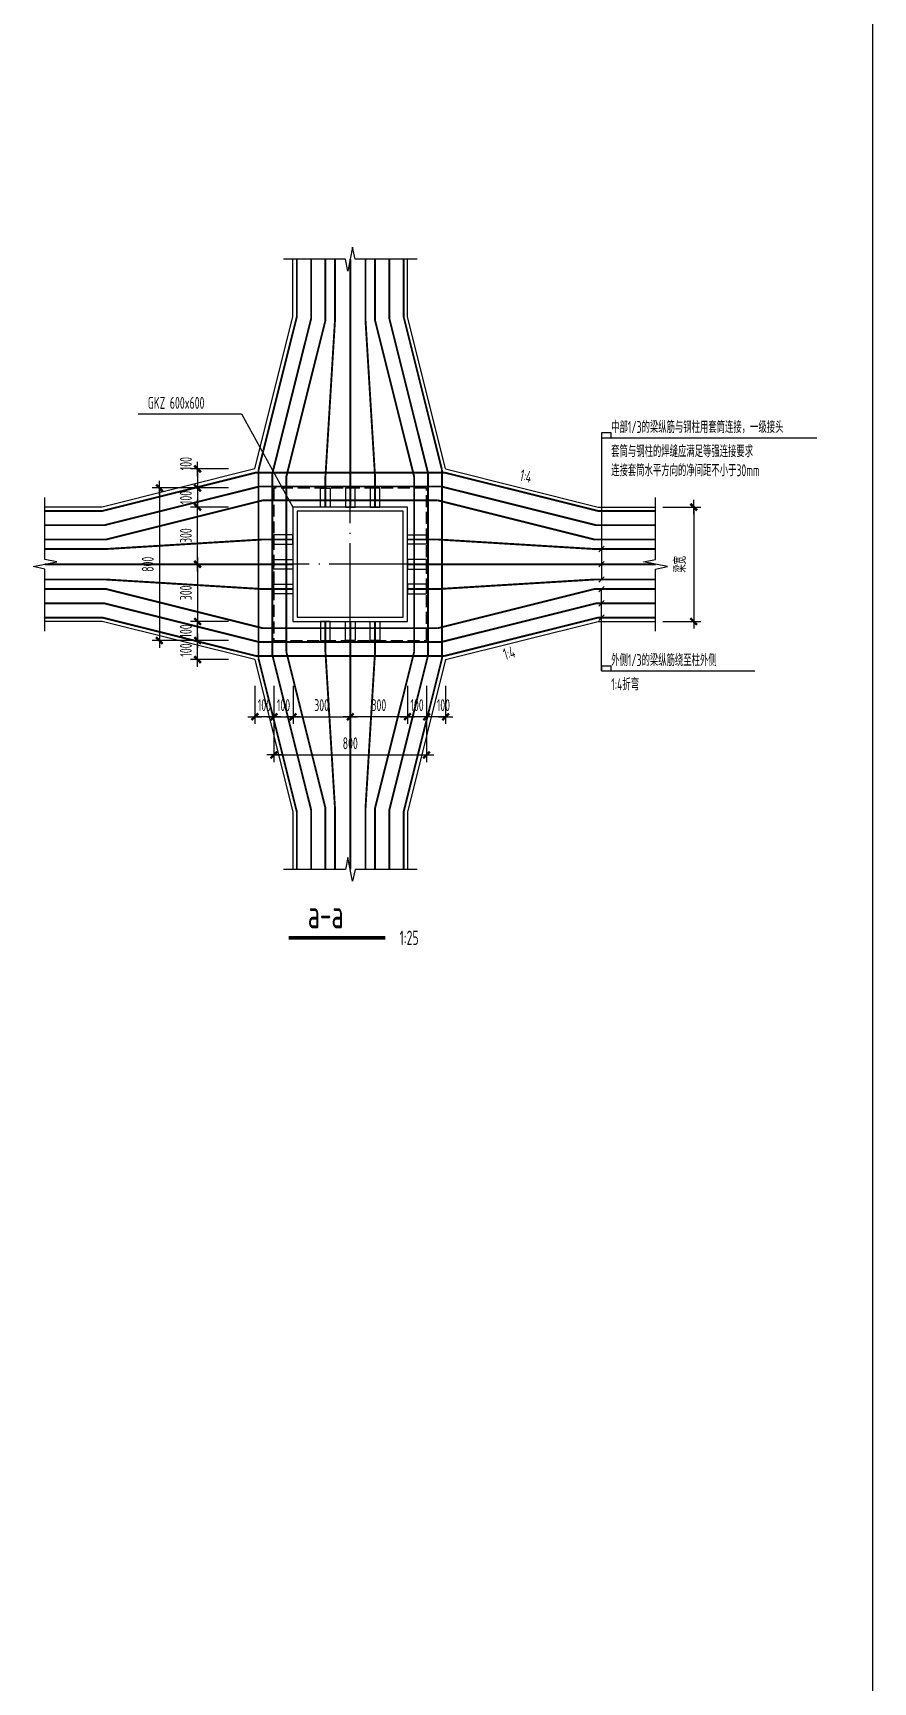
# Model space of a CAD drawing. Extents: x -469675 to 2400000, y -476501 to 2085364.
# Drawn here: x 593598 to 598000, y 375942 to 384591 of the extents above; entities that cross this region are included whole.
import ezdxf

# ---------------------------------------------------------------- set-up
doc = ezdxf.new("R2010")
doc.units = 0
doc.header["$LTSCALE"] = 1000
doc.header["$MEASUREMENT"] = 0
doc.linetypes.add('DASH', pattern=[0.35, 0.25, -0.1])
doc.linetypes.add('DOTE', pattern=[2.42, 2, -0.2, 0.02, -0.2])
doc.layers.get('0').update_dxf_attribs({"linetype": 'CONTINUOUS', "lineweight": 20})
doc.layers.get('Defpoints').update_dxf_attribs({"linetype": 'CONTINUOUS'})
for name, color, linetype in [('C-COLU_UNDER', 6, 'DASH'), ('C-DETAIL', 3, 'CONTINUOUS'), ('C-DETAIL_AXIS', 1, 'DOTE'), ('C-DETAIL_REIN', 40, 'CONTINUOUS'), ('C-DETAIL_STEEL_CUT', 2, 'CONTINUOUS'), ('C-DETAIL_STEEL_PL', 4, 'CONTINUOUS'), ('C-DETAIL_STEEL_TEXT', 7, 'CONTINUOUS'), ('C-DETAIL_TEXT', 4, 'CONTINUOUS'), ('C-PLAN_DIM', 3, 'CONTINUOUS')]:
    doc.layers.add(name, color=color, linetype=linetype)
doc.layers.add('C-注释', color=30, linetype='CONTINUOUS', plot=False)
doc.styles.add('DIM_FONT', font='gbxwxt.shx', dxfattribs={"width": 0.7, "bigfont": 'gbhzfs.shx'})
doc.styles.add('GBSTYLE', font='gbxwxt.shx', dxfattribs={"width": 0.7, "bigfont": 'gbhzfs.shx'})
doc.dimstyles.new('XB DIMN25', dxfattribs={"dimscale": 0.25, "dimtxt": 250, "dimasz": 1, "dimexe": 150, "dimexo": 150, "dimgap": 120, "dimtad": 1, "dimdec": 0, "dimzin": 0, "dimdsep": 46, "dimtxsty": 'DIM_FONT', "dimblk": '_dimx', "dimcen": 0.09, "dimclrd": 3, "dimclre": 3, "dimclrt": 7, "dimazin": 0, "dimtfac": 1, "dimtdec": 0, "dimtix": 1, "dimtmove": 2, "dimatfit": 3, "dimldrblk": '_dimx', "dimfxl": 0, "dimtolj": 1, "dimtzin": 0, "dimarcsym": 0})

# ---------------------------------------------------------------- blocks, each defined once
blk = doc.blocks.new('_dimx')
blk.add_line((-150, 0), (150, 0))
at = {"const_width": 50}
blk.add_lwpolyline([(-70, -70), (70, 70)], dxfattribs=at)
blk = doc.blocks.new('*D1493')
at = {"layer": 'C-PLAN_DIM', "color": 3, "lineweight": -2, "ltscale": 0.25, "transparency": 16777216}
for p, q in [((594623, 382204.3), (594423, 382204.3)), ((594460.5, 382204.5), (594460.5, 382204.8)), ((594460.5, 382204.3), (594460.5, 382104.3)), ((594623, 382104.3), (594423, 382104.3)), ((594460.5, 382104), (594460.5, 382103.8))]:
    blk.add_line(p, q, dxfattribs=at)
at = {"layer": 'Defpoints', "color": 0, "ltscale": 0.25, "transparency": 16777216}
for p in [(594660.5, 382204.3), (594460.5, 382104.3), (594660.5, 382104.3)]:
    blk.add_point(p, dxfattribs=at)
at = {"layer": 'C-PLAN_DIM', "color": 3, "lineweight": -2, "ltscale": 0.25, "transparency": 16777216, "xscale": 0.25, "yscale": 0.25, "zscale": 0.25}
for p, rotation in [((594460.5, 382204.3), 270), ((594460.5, 382104.3), 90)]:
    blk.add_blockref('_dimx', p, dxfattribs=dict(at, rotation=rotation))
at = {"layer": 'C-PLAN_DIM', "color": 7, "ltscale": 0.25, "transparency": 16777216, "insert": (594399.2, 382154.3), "char_height": 62.5, "attachment_point": 5, "rotation": 90, "style": 'DIM_FONT'}
blk.add_mtext('\\A1;100', dxfattribs=at)
blk = doc.blocks.new('*D1494')
at = {"layer": 'C-PLAN_DIM', "color": 3, "lineweight": -2, "ltscale": 0.25, "transparency": 16777216}
for p, q in [((594623, 381804.3), (594423, 381804.3)), ((594460.5, 381804), (594460.5, 381504.5)), ((594623, 381504.3), (594423, 381504.3))]:
    blk.add_line(p, q, dxfattribs=at)
at = {"layer": 'Defpoints', "color": 0, "ltscale": 0.25, "transparency": 16777216}
for p in [(594660.5, 381804.3), (594460.5, 381504.3), (594660.5, 381504.3)]:
    blk.add_point(p, dxfattribs=at)
at = {"layer": 'C-PLAN_DIM', "color": 3, "lineweight": -2, "ltscale": 0.25, "transparency": 16777216, "xscale": 0.25, "yscale": 0.25, "zscale": 0.25}
for p, rotation in [((594460.5, 381804.3), 90), ((594460.5, 381504.3), 270)]:
    blk.add_blockref('_dimx', p, dxfattribs=dict(at, rotation=rotation))
at = {"layer": 'C-PLAN_DIM', "color": 7, "ltscale": 0.25, "transparency": 16777216, "insert": (594399.2, 381654.3), "char_height": 62.5, "attachment_point": 5, "rotation": 90, "style": 'DIM_FONT'}
blk.add_mtext('\\A1;300', dxfattribs=at)
blk = doc.blocks.new('*D1495')
at = {"layer": 'C-PLAN_DIM', "color": 3, "lineweight": -2, "ltscale": 0.25, "transparency": 16777216}
for p, q in [((594860.5, 380966.8), (594860.5, 380766.8)), ((595660.5, 380966.8), (595660.5, 380766.8)), ((594860.7, 380804.3), (595660.2, 380804.3))]:
    blk.add_line(p, q, dxfattribs=at)
at = {"layer": 'Defpoints', "color": 0, "ltscale": 0.25, "transparency": 16777216}
for p in [(594860.5, 381004.3), (595660.5, 381004.3), (595660.5, 380804.3)]:
    blk.add_point(p, dxfattribs=at)
at = {"layer": 'C-PLAN_DIM', "color": 3, "lineweight": -2, "ltscale": 0.25, "transparency": 16777216, "xscale": 0.25, "yscale": 0.25, "zscale": 0.25, "rotation": 180}
blk.add_blockref('_dimx', (594860.5, 380804.3), dxfattribs=at)
at = {"layer": 'C-PLAN_DIM', "color": 3, "lineweight": -2, "ltscale": 0.25, "transparency": 16777216, "xscale": 0.25, "yscale": 0.25, "zscale": 0.25}
blk.add_blockref('_dimx', (595660.5, 380804.3), dxfattribs=at)
at = {"layer": 'C-PLAN_DIM', "color": 7, "ltscale": 0.25, "transparency": 16777216, "insert": (595260.5, 380865.5), "char_height": 62.5, "attachment_point": 5, "style": 'DIM_FONT'}
blk.add_mtext('\\A1;800', dxfattribs=at)
blk = doc.blocks.new('*D1496')
at = {"layer": 'C-PLAN_DIM', "color": 3, "lineweight": -2, "ltscale": 0.25, "transparency": 16777216}
for p, q in [((594623, 382104.3), (594423, 382104.3)), ((594460.5, 381804.5), (594460.5, 382104)), ((594623, 381804.3), (594423, 381804.3))]:
    blk.add_line(p, q, dxfattribs=at)
at = {"layer": 'Defpoints', "color": 0, "ltscale": 0.25, "transparency": 16777216}
for p in [(594460.5, 382104.3), (594660.5, 382104.3), (594660.5, 381804.3)]:
    blk.add_point(p, dxfattribs=at)
at = {"layer": 'C-PLAN_DIM', "color": 3, "lineweight": -2, "ltscale": 0.25, "transparency": 16777216, "xscale": 0.25, "yscale": 0.25, "zscale": 0.25}
for p, rotation in [((594460.5, 382104.3), 90), ((594460.5, 381804.3), 270)]:
    blk.add_blockref('_dimx', p, dxfattribs=dict(at, rotation=rotation))
at = {"layer": 'C-PLAN_DIM', "color": 7, "ltscale": 0.25, "transparency": 16777216, "insert": (594399.2, 381954.3), "char_height": 62.5, "attachment_point": 5, "rotation": 90, "style": 'DIM_FONT'}
blk.add_mtext('\\A1;300', dxfattribs=at)
blk = doc.blocks.new('*D1497')
at = {"layer": 'C-PLAN_DIM', "color": 3, "lineweight": -2, "ltscale": 0.25, "transparency": 16777216}
for p, q in [((594623, 381504.3), (594423, 381504.3)), ((594460.5, 381504.5), (594460.5, 381504.8)), ((594460.5, 381404.3), (594460.5, 381504.3)), ((594623, 381404.3), (594423, 381404.3)), ((594460.5, 381404), (594460.5, 381403.8))]:
    blk.add_line(p, q, dxfattribs=at)
at = {"layer": 'Defpoints', "color": 0, "ltscale": 0.25, "transparency": 16777216}
for p in [(594460.5, 381504.3), (594660.5, 381504.3), (594660.5, 381404.3)]:
    blk.add_point(p, dxfattribs=at)
at = {"layer": 'C-PLAN_DIM', "color": 3, "lineweight": -2, "ltscale": 0.25, "transparency": 16777216, "xscale": 0.25, "yscale": 0.25, "zscale": 0.25}
for p, rotation in [((594460.5, 381504.3), 270), ((594460.5, 381404.3), 90)]:
    blk.add_blockref('_dimx', p, dxfattribs=dict(at, rotation=rotation))
at = {"layer": 'C-PLAN_DIM', "color": 7, "ltscale": 0.25, "transparency": 16777216, "insert": (594399.2, 381454.3), "char_height": 62.5, "attachment_point": 5, "rotation": 90, "style": 'DIM_FONT'}
blk.add_mtext('\\A1;100', dxfattribs=at)
blk = doc.blocks.new('*D1498')
at = {"layer": 'C-PLAN_DIM', "color": 3, "lineweight": -2, "ltscale": 0.25, "transparency": 16777216}
for p, q in [((594423, 382204.3), (594223, 382204.3)), ((594260.5, 382204), (594260.5, 381404.5)), ((594423, 381404.3), (594223, 381404.3))]:
    blk.add_line(p, q, dxfattribs=at)
at = {"layer": 'Defpoints', "color": 0, "ltscale": 0.25, "transparency": 16777216}
for p in [(594460.5, 382204.3), (594260.5, 381404.3), (594460.5, 381404.3)]:
    blk.add_point(p, dxfattribs=at)
at = {"layer": 'C-PLAN_DIM', "color": 3, "lineweight": -2, "ltscale": 0.25, "transparency": 16777216, "xscale": 0.25, "yscale": 0.25, "zscale": 0.25}
for p, rotation in [((594260.5, 382204.3), 90), ((594260.5, 381404.3), 270)]:
    blk.add_blockref('_dimx', p, dxfattribs=dict(at, rotation=rotation))
at = {"layer": 'C-PLAN_DIM', "color": 7, "ltscale": 0.25, "transparency": 16777216, "insert": (594199.2, 381804.3), "char_height": 62.5, "attachment_point": 5, "rotation": 90, "style": 'DIM_FONT'}
blk.add_mtext('\\A1;800', dxfattribs=at)
blk = doc.blocks.new('*D1499')
at = {"layer": 'C-PLAN_DIM', "color": 3, "lineweight": -2, "ltscale": 0.25, "transparency": 16777216}
for p, q in [((594960.5, 381166.8), (594960.5, 380966.8)), ((595260.5, 381166.8), (595260.5, 380966.8)), ((594960.7, 381004.3), (595260.2, 381004.3))]:
    blk.add_line(p, q, dxfattribs=at)
at = {"layer": 'Defpoints', "color": 0, "ltscale": 0.25, "transparency": 16777216}
for p in [(594960.5, 381204.3), (595260.5, 381204.3), (595260.5, 381004.3)]:
    blk.add_point(p, dxfattribs=at)
at = {"layer": 'C-PLAN_DIM', "color": 3, "lineweight": -2, "ltscale": 0.25, "transparency": 16777216, "xscale": 0.25, "yscale": 0.25, "zscale": 0.25, "rotation": 180}
blk.add_blockref('_dimx', (594960.5, 381004.3), dxfattribs=at)
at = {"layer": 'C-PLAN_DIM', "color": 3, "lineweight": -2, "ltscale": 0.25, "transparency": 16777216, "xscale": 0.25, "yscale": 0.25, "zscale": 0.25}
blk.add_blockref('_dimx', (595260.5, 381004.3), dxfattribs=at)
at = {"layer": 'C-PLAN_DIM', "color": 7, "ltscale": 0.25, "transparency": 16777216, "insert": (595110.5, 381065.5), "char_height": 62.5, "attachment_point": 5, "style": 'DIM_FONT'}
blk.add_mtext('\\A1;300', dxfattribs=at)
blk = doc.blocks.new('*D1500')
at = {"layer": 'C-PLAN_DIM', "color": 3, "lineweight": -2, "ltscale": 0.25, "transparency": 16777216}
for p, q in [((595260.5, 381166.8), (595260.5, 380966.8)), ((595560.5, 381166.8), (595560.5, 380966.8)), ((595560.2, 381004.3), (595260.7, 381004.3))]:
    blk.add_line(p, q, dxfattribs=at)
at = {"layer": 'Defpoints', "color": 0, "ltscale": 0.25, "transparency": 16777216}
for p in [(595260.5, 381204.3), (595560.5, 381204.3), (595260.5, 381004.3)]:
    blk.add_point(p, dxfattribs=at)
at = {"layer": 'C-PLAN_DIM', "color": 3, "lineweight": -2, "ltscale": 0.25, "transparency": 16777216, "xscale": 0.25, "yscale": 0.25, "zscale": 0.25, "rotation": 180}
blk.add_blockref('_dimx', (595260.5, 381004.3), dxfattribs=at)
at = {"layer": 'C-PLAN_DIM', "color": 3, "lineweight": -2, "ltscale": 0.25, "transparency": 16777216, "xscale": 0.25, "yscale": 0.25, "zscale": 0.25}
blk.add_blockref('_dimx', (595560.5, 381004.3), dxfattribs=at)
at = {"layer": 'C-PLAN_DIM', "color": 7, "ltscale": 0.25, "transparency": 16777216, "insert": (595410.5, 381065.5), "char_height": 62.5, "attachment_point": 5, "style": 'DIM_FONT'}
blk.add_mtext('\\A1;300', dxfattribs=at)
blk = doc.blocks.new('*D1501')
at = {"layer": 'C-PLAN_DIM', "color": 3, "lineweight": -2, "ltscale": 0.25, "transparency": 16777216}
for p, q in [((594860.5, 381166.8), (594860.5, 380966.8)), ((594960.5, 381166.8), (594960.5, 380966.8)), ((594860.2, 381004.3), (594860, 381004.3)), ((594860.5, 381004.3), (594960.5, 381004.3)), ((594960.7, 381004.3), (594961, 381004.3))]:
    blk.add_line(p, q, dxfattribs=at)
at = {"layer": 'Defpoints', "color": 0, "ltscale": 0.25, "transparency": 16777216}
for p in [(594860.5, 381204.3), (594960.5, 381204.3), (594960.5, 381004.3)]:
    blk.add_point(p, dxfattribs=at)
at = {"layer": 'C-PLAN_DIM', "color": 3, "lineweight": -2, "ltscale": 0.25, "transparency": 16777216, "xscale": 0.25, "yscale": 0.25, "zscale": 0.25}
blk.add_blockref('_dimx', (594860.5, 381004.3), dxfattribs=at)
at = {"layer": 'C-PLAN_DIM', "color": 3, "lineweight": -2, "ltscale": 0.25, "transparency": 16777216, "xscale": 0.25, "yscale": 0.25, "zscale": 0.25, "rotation": 180}
blk.add_blockref('_dimx', (594960.5, 381004.3), dxfattribs=at)
at = {"layer": 'C-PLAN_DIM', "color": 7, "ltscale": 0.25, "transparency": 16777216, "insert": (594910.5, 381065.5), "char_height": 62.5, "attachment_point": 5, "style": 'DIM_FONT'}
blk.add_mtext('\\A1;100', dxfattribs=at)
blk = doc.blocks.new('*D1502')
at = {"layer": 'C-PLAN_DIM', "color": 3, "lineweight": -2, "ltscale": 0.25, "transparency": 16777216}
for p, q in [((595560.5, 381166.8), (595560.5, 380966.8)), ((595660.5, 381166.8), (595660.5, 380966.8)), ((595560.2, 381004.3), (595560, 381004.3)), ((595660.5, 381004.3), (595560.5, 381004.3)), ((595660.7, 381004.3), (595661, 381004.3))]:
    blk.add_line(p, q, dxfattribs=at)
at = {"layer": 'Defpoints', "color": 0, "ltscale": 0.25, "transparency": 16777216}
for p in [(595560.5, 381204.3), (595660.5, 381204.3), (595560.5, 381004.3)]:
    blk.add_point(p, dxfattribs=at)
at = {"layer": 'C-PLAN_DIM', "color": 3, "lineweight": -2, "ltscale": 0.25, "transparency": 16777216, "xscale": 0.25, "yscale": 0.25, "zscale": 0.25}
blk.add_blockref('_dimx', (595560.5, 381004.3), dxfattribs=at)
at = {"layer": 'C-PLAN_DIM', "color": 3, "lineweight": -2, "ltscale": 0.25, "transparency": 16777216, "xscale": 0.25, "yscale": 0.25, "zscale": 0.25, "rotation": 180}
blk.add_blockref('_dimx', (595660.5, 381004.3), dxfattribs=at)
at = {"layer": 'C-PLAN_DIM', "color": 7, "ltscale": 0.25, "transparency": 16777216, "insert": (595610.5, 381065.5), "char_height": 62.5, "attachment_point": 5, "style": 'DIM_FONT'}
blk.add_mtext('\\A1;100', dxfattribs=at)
blk = doc.blocks.new('*D1503')
at = {"layer": 'C-PLAN_DIM', "color": 3, "lineweight": -2, "ltscale": 0.25, "transparency": 16777216}
for p, q in [((595660.5, 381166.8), (595660.5, 380966.8)), ((595760.5, 381166.8), (595760.5, 380966.8)), ((595760.2, 381004.3), (595660.7, 381004.3))]:
    blk.add_line(p, q, dxfattribs=at)
at = {"layer": 'Defpoints', "color": 0, "ltscale": 0.25, "transparency": 16777216}
for p in [(595660.5, 381204.3), (595760.5, 381204.3), (595660.5, 381004.3)]:
    blk.add_point(p, dxfattribs=at)
at = {"layer": 'C-PLAN_DIM', "color": 3, "lineweight": -2, "ltscale": 0.25, "transparency": 16777216, "xscale": 0.25, "yscale": 0.25, "zscale": 0.25, "rotation": 180}
blk.add_blockref('_dimx', (595660.5, 381004.3), dxfattribs=at)
at = {"layer": 'C-PLAN_DIM', "color": 3, "lineweight": -2, "ltscale": 0.25, "transparency": 16777216, "xscale": 0.25, "yscale": 0.25, "zscale": 0.25}
blk.add_blockref('_dimx', (595760.5, 381004.3), dxfattribs=at)
at = {"layer": 'C-PLAN_DIM', "color": 7, "ltscale": 0.25, "transparency": 16777216, "insert": (595748.5, 381065.5), "char_height": 62.5, "attachment_point": 5, "style": 'DIM_FONT'}
blk.add_mtext('\\A1;100', dxfattribs=at)
blk = doc.blocks.new('*D1504')
at = {"layer": 'C-PLAN_DIM', "color": 3, "lineweight": -2, "ltscale": 0.25, "transparency": 16777216}
for p, q in [((594760.5, 381166.8), (594760.5, 380966.8)), ((594860.5, 381166.8), (594860.5, 380966.8)), ((594760.2, 381004.3), (594760, 381004.3)), ((594860.5, 381004.3), (594760.5, 381004.3)), ((594860.7, 381004.3), (594861, 381004.3))]:
    blk.add_line(p, q, dxfattribs=at)
at = {"layer": 'Defpoints', "color": 0, "ltscale": 0.25, "transparency": 16777216}
for p in [(594760.5, 381204.3), (594860.5, 381204.3), (594760.5, 381004.3)]:
    blk.add_point(p, dxfattribs=at)
at = {"layer": 'C-PLAN_DIM', "color": 3, "lineweight": -2, "ltscale": 0.25, "transparency": 16777216, "xscale": 0.25, "yscale": 0.25, "zscale": 0.25}
blk.add_blockref('_dimx', (594760.5, 381004.3), dxfattribs=at)
at = {"layer": 'C-PLAN_DIM', "color": 3, "lineweight": -2, "ltscale": 0.25, "transparency": 16777216, "xscale": 0.25, "yscale": 0.25, "zscale": 0.25, "rotation": 180}
blk.add_blockref('_dimx', (594860.5, 381004.3), dxfattribs=at)
at = {"layer": 'C-PLAN_DIM', "color": 7, "ltscale": 0.25, "transparency": 16777216, "insert": (594810.5, 381065.5), "char_height": 62.5, "attachment_point": 5, "style": 'DIM_FONT'}
blk.add_mtext('\\A1;100', dxfattribs=at)
blk = doc.blocks.new('*D1505')
at = {"layer": 'C-PLAN_DIM', "color": 3, "lineweight": -2, "ltscale": 0.25, "transparency": 16777216}
for p, q in [((594623, 381404.3), (594423, 381404.3)), ((594460.5, 381404.5), (594460.5, 381404.8)), ((594460.5, 381304.3), (594460.5, 381404.3)), ((594623, 381304.3), (594423, 381304.3)), ((594460.5, 381304), (594460.5, 381303.8))]:
    blk.add_line(p, q, dxfattribs=at)
at = {"layer": 'Defpoints', "color": 0, "ltscale": 0.25, "transparency": 16777216}
for p in [(594460.5, 381404.3), (594660.5, 381404.3), (594660.5, 381304.3)]:
    blk.add_point(p, dxfattribs=at)
at = {"layer": 'C-PLAN_DIM', "color": 3, "lineweight": -2, "ltscale": 0.25, "transparency": 16777216, "xscale": 0.25, "yscale": 0.25, "zscale": 0.25}
for p, rotation in [((594460.5, 381404.3), 270), ((594460.5, 381304.3), 90)]:
    blk.add_blockref('_dimx', p, dxfattribs=dict(at, rotation=rotation))
at = {"layer": 'C-PLAN_DIM', "color": 7, "ltscale": 0.25, "transparency": 16777216, "insert": (594399.2, 381354.3), "char_height": 62.5, "attachment_point": 5, "rotation": 90, "style": 'DIM_FONT'}
blk.add_mtext('\\A1;100', dxfattribs=at)
blk = doc.blocks.new('*D1506')
at = {"layer": 'C-PLAN_DIM', "color": 3, "lineweight": -2, "ltscale": 0.25, "transparency": 16777216}
for p, q in [((594623, 382304.3), (594423, 382304.3)), ((594460.5, 382304), (594460.5, 382204.5)), ((594623, 382204.3), (594423, 382204.3))]:
    blk.add_line(p, q, dxfattribs=at)
at = {"layer": 'Defpoints', "color": 0, "ltscale": 0.25, "transparency": 16777216}
for p in [(594660.5, 382304.3), (594460.5, 382204.3), (594660.5, 382204.3)]:
    blk.add_point(p, dxfattribs=at)
at = {"layer": 'C-PLAN_DIM', "color": 3, "lineweight": -2, "ltscale": 0.25, "transparency": 16777216, "xscale": 0.25, "yscale": 0.25, "zscale": 0.25}
for p, rotation in [((594460.5, 382304.3), 90), ((594460.5, 382204.3), 270)]:
    blk.add_blockref('_dimx', p, dxfattribs=dict(at, rotation=rotation))
at = {"layer": 'C-PLAN_DIM', "color": 7, "ltscale": 0.25, "transparency": 16777216, "insert": (594399.2, 382331.9), "char_height": 62.5, "attachment_point": 5, "rotation": 90, "style": 'DIM_FONT'}
blk.add_mtext('\\A1;100', dxfattribs=at)
blk = doc.blocks.new('*D1507')
at = {"layer": 'C-PLAN_DIM', "color": 3, "lineweight": -2, "ltscale": 0.25, "transparency": 16777216}
for p, q in [((596898, 382104.3), (597098, 382104.3)), ((597060.5, 382104), (597060.5, 381504.5)), ((596898, 381504.3), (597098, 381504.3))]:
    blk.add_line(p, q, dxfattribs=at)
at = {"layer": 'Defpoints', "color": 0, "ltscale": 0.25, "transparency": 16777216}
for p in [(596860.5, 382104.3), (596860.5, 381504.3), (597060.5, 381504.3)]:
    blk.add_point(p, dxfattribs=at)
at = {"layer": 'C-PLAN_DIM', "color": 3, "lineweight": -2, "ltscale": 0.25, "transparency": 16777216, "xscale": 0.25, "yscale": 0.25, "zscale": 0.25}
for p, rotation in [((597060.5, 382104.3), 90), ((597060.5, 381504.3), 270)]:
    blk.add_blockref('_dimx', p, dxfattribs=dict(at, rotation=rotation))
at = {"layer": 'C-PLAN_DIM', "color": 7, "ltscale": 0.25, "transparency": 16777216, "insert": (596988.7, 381804.3), "char_height": 62.5, "attachment_point": 5, "rotation": 90, "style": 'DIM_FONT'}
blk.add_mtext('\\A1;梁宽', dxfattribs=at)

msp = doc.modelspace()

# ---------------------------------------------------------------- linework, layer by layer
at = {"layer": 'C-COLU_UNDER', "color": 6, "ltscale": 0.25}
msp.add_lwpolyline([(594860.4717, 381404.2807), (595660.4717, 381404.2807), (595660.4717, 382204.2807), (594860.4717, 382204.2807)], close=True, dxfattribs=at)
at = {"layer": 'C-DETAIL', "color": 4, "ltscale": 0.25}
for p, q in [((594960.4717, 383104.2807), (594960.4717, 383404.2807)), ((595560.4717, 383104.2807), (595560.4717, 383404.2807)), ((594760.4717, 382304.2807), (594960.4717, 383104.2807)), ((595760.4717, 382304.2807), (595560.4717, 383104.2807)), ((594760.4717, 382304.2807), (593960.4717, 382104.2807)), ((595760.4717, 382304.2807), (596560.4717, 382104.2807)), ((593960.4717, 382104.2807), (593660.4717, 382104.2807)), ((593960.4717, 382104.2807), (593660.4717, 382104.2807)), ((596560.4717, 382104.2807), (596860.4717, 382104.2807)), ((593960.4717, 381504.2807), (593660.4717, 381504.2807)), ((594760.4717, 381304.2807), (593960.4717, 381504.2807)), ((595760.4717, 381304.2807), (596560.4717, 381504.2807)), ((596560.4717, 381504.2807), (596860.4717, 381504.2807)), ((594760.4717, 381304.2807), (594960.4717, 380504.2807)), ((595760.4717, 381304.2807), (595560.4717, 380504.2807)), ((594960.4717, 380504.2807), (594960.4717, 380204.2807)), ((595560.4717, 380504.2807), (595560.4717, 380204.2807))]:
    msp.add_line(p, q, dxfattribs=at)
at = {"layer": 'C-DETAIL', "color": 1, "ltscale": 0.25}
for points in [[(595610.4717, 383404.2807), (595285.4717, 383404.2807), (595272.9717, 383466.7807), (595247.9717, 383341.7807), (595235.4717, 383404.2807), (594910.4717, 383404.2807)], [(593660.4717, 381454.2807), (593660.4717, 381779.2807), (593597.9717, 381791.7807), (593722.9717, 381816.7807), (593660.4717, 381829.2807), (593660.4717, 382154.2807)], [(596860.4717, 381454.2807), (596860.4717, 381779.2807), (596922.9717, 381791.7807), (596797.9717, 381816.7807), (596860.4717, 381829.2807), (596860.4717, 382154.2807)], [(595610.4717, 380204.2807), (595285.4717, 380204.2807), (595272.9717, 380141.7807), (595247.9717, 380266.7807), (595235.4717, 380204.2807), (594910.4717, 380204.2807)]]:
    msp.add_lwpolyline(points, dxfattribs=at)
at = {"layer": 'C-DETAIL_AXIS', "ltscale": 0.25}
for p, q in [((595260.4717, 380204.2807), (595260.4717, 383404.2807)), ((596860.4717, 381804.2807), (593660.4717, 381804.2807))]:
    msp.add_line(p, q, dxfattribs=at)
at = {"layer": 'C-DETAIL_REIN', "ltscale": 0.25, "const_width": 10}
for points in [[(594980.4717, 383404.2807), (594980.4717, 383101.8185), (594779.8746, 382299.4299)], [(595055.4717, 383404.2807), (595055.4717, 383092.5856), (594852.6353, 382281.2398)], [(595130.4717, 383404.2807), (595130.4717, 383083.3527), (594925.396, 382263.0496)], [(595180.4717, 383404.2807), (595180.4717, 383083.3527)], [(595260.4717, 383404.2807), (595260.4717, 382104.2807)], [(595340.4717, 383404.2807), (595340.4717, 383083.3527)], [(595390.4717, 383404.2807), (595390.4717, 383083.3527), (595595.5475, 382263.0496)], [(595465.4717, 383404.2807), (595465.4717, 383092.5856), (595668.3082, 382281.2398)], [(595540.4717, 383404.2807), (595540.4717, 383101.8185), (595741.0689, 382299.4299)], [(595180.4717, 383083.3527), (595130.4717, 382263.0496)], [(595340.4717, 383083.3527), (595390.4717, 382263.0496)], [(593660.4717, 382084.2807), (593962.9338, 382084.2807), (594765.3224, 382284.8778)], [(594765.3224, 382284.8778), (595260.4717, 382284.8778)], [(594779.8746, 382299.4299), (594779.8746, 381804.2807)], [(594852.6353, 382281.2398), (594852.6353, 381804.2807)], [(594925.396, 382263.0496), (594925.396, 381804.2807)], [(595130.4717, 382263.0496), (595130.4717, 382104.2807)], [(595755.621, 382284.8778), (595260.4717, 382284.8778)], [(595390.4717, 382263.0496), (595390.4717, 382104.2807)], [(595595.5475, 382263.0496), (595595.5475, 381804.2807)], [(595668.3082, 382281.2398), (595668.3082, 381804.2807)], [(595741.0689, 382299.4299), (595741.0689, 381804.2807)], [(596860.4717, 382084.2807), (596558.0096, 382084.2807), (595755.621, 382284.8778)], [(593660.4717, 382009.2807), (593972.1668, 382009.2807), (594783.5126, 382212.1171)], [(594783.5126, 382212.1171), (595260.4717, 382212.1171)], [(595737.4308, 382212.1171), (595260.4717, 382212.1171)], [(596860.4717, 382009.2807), (596548.7767, 382009.2807), (595737.4308, 382212.1171)], [(593660.4717, 381934.2807), (593981.3997, 381934.2807), (594801.7028, 382139.3564)], [(594801.7028, 382139.3564), (595260.4717, 382139.3564)], [(595719.2407, 382139.3564), (595260.4717, 382139.3564)], [(596860.4717, 381934.2807), (596539.5438, 381934.2807), (595719.2407, 382139.3564)], [(593981.3997, 381884.2807), (594801.7028, 381934.2807)], [(594801.7028, 381934.2807), (594960.4717, 381934.2807)], [(595719.2407, 381934.2807), (595560.4717, 381934.2807)], [(596539.5438, 381884.2807), (595719.2407, 381934.2807)], [(593660.4717, 381884.2807), (593981.3997, 381884.2807)], [(596860.4717, 381884.2807), (596539.5438, 381884.2807)], [(593660.4717, 381804.2807), (594960.4717, 381804.2807)], [(594779.8746, 381309.1314), (594779.8746, 381804.2807)], [(594852.6353, 381327.3215), (594852.6353, 381804.2807)], [(594925.396, 381345.5117), (594925.396, 381804.2807)], [(596860.4717, 381804.2807), (595560.4717, 381804.2807)], [(595595.5475, 381345.5117), (595595.5475, 381804.2807)], [(595668.3082, 381327.3215), (595668.3082, 381804.2807)], [(595741.0689, 381309.1314), (595741.0689, 381804.2807)], [(593660.4717, 381724.2807), (593981.3997, 381724.2807)], [(593660.4717, 381674.2807), (593981.3997, 381674.2807), (594801.7028, 381469.2049)], [(593981.3997, 381724.2807), (594801.7028, 381674.2807)], [(594801.7028, 381674.2807), (594960.4717, 381674.2807)], [(595719.2407, 381674.2807), (595560.4717, 381674.2807)], [(596539.5438, 381724.2807), (595719.2407, 381674.2807)], [(596860.4717, 381674.2807), (596539.5438, 381674.2807), (595719.2407, 381469.2049)], [(596860.4717, 381724.2807), (596539.5438, 381724.2807)], [(593660.4717, 381599.2807), (593972.1668, 381599.2807), (594783.5126, 381396.4442)], [(596860.4717, 381599.2807), (596548.7767, 381599.2807), (595737.4308, 381396.4442)], [(593660.4717, 381524.2807), (593962.9338, 381524.2807), (594765.3224, 381323.6835)], [(595130.4717, 381345.5117), (595130.4717, 381504.2807)], [(595260.4717, 380204.2807), (595260.4717, 381504.2807)], [(595390.4717, 381345.5117), (595390.4717, 381504.2807)], [(596860.4717, 381524.2807), (596558.0096, 381524.2807), (595755.621, 381323.6835)], [(594783.5126, 381396.4442), (595260.4717, 381396.4442)], [(594801.7028, 381469.2049), (595260.4717, 381469.2049)], [(595719.2407, 381469.2049), (595260.4717, 381469.2049)], [(595737.4308, 381396.4442), (595260.4717, 381396.4442)], [(594765.3224, 381323.6835), (595260.4717, 381323.6835)], [(594980.4717, 380204.2807), (594980.4717, 380506.7428), (594779.8746, 381309.1314)], [(595055.4717, 380204.2807), (595055.4717, 380515.9757), (594852.6353, 381327.3215)], [(595130.4717, 380204.2807), (595130.4717, 380525.2086), (594925.396, 381345.5117)], [(595180.4717, 380525.2086), (595130.4717, 381345.5117)], [(595755.621, 381323.6835), (595260.4717, 381323.6835)], [(595340.4717, 380525.2086), (595390.4717, 381345.5117)], [(595390.4717, 380204.2807), (595390.4717, 380525.2086), (595595.5475, 381345.5117)], [(595465.4717, 380204.2807), (595465.4717, 380515.9757), (595668.3082, 381327.3215)], [(595540.4717, 380204.2807), (595540.4717, 380506.7428), (595741.0689, 381309.1314)], [(595180.4717, 380204.2807), (595180.4717, 380525.2086)], [(595340.4717, 380204.2807), (595340.4717, 380525.2086)]]:
    msp.add_lwpolyline(points, dxfattribs=at)
at = {"layer": 'C-DETAIL_STEEL_CUT', "ltscale": 0.25}
for points in [[(594960.4717, 381504.2807), (595560.4717, 381504.2807), (595560.4717, 382104.2807), (594960.4717, 382104.2807)], [(594982.4717, 381526.2807), (595538.4717, 381526.2807), (595538.4717, 382082.2807), (594982.4717, 382082.2807)]]:
    msp.add_lwpolyline(points, close=True, dxfattribs=at)
at = {"layer": 'C-DETAIL_STEEL_PL', "ltscale": 0.25}
for points in [[(595105.4717, 382104.2807), (595105.4717, 382204.2807), (595155.4717, 382204.2807), (595155.4717, 382104.2807)], [(595285.4717, 382104.2807), (595285.4717, 382204.2807), (595235.4717, 382204.2807), (595235.4717, 382104.2807)], [(595415.4717, 382104.2807), (595415.4717, 382204.2807), (595365.4717, 382204.2807), (595365.4717, 382104.2807)], [(594960.4717, 381959.2807), (594860.4717, 381959.2807), (594860.4717, 381909.2807), (594960.4717, 381909.2807)], [(595560.4717, 381959.2807), (595660.4717, 381959.2807), (595660.4717, 381909.2807), (595560.4717, 381909.2807)], [(594960.4717, 381779.2807), (594860.4717, 381779.2807), (594860.4717, 381829.2807), (594960.4717, 381829.2807)], [(595560.4717, 381779.2807), (595660.4717, 381779.2807), (595660.4717, 381829.2807), (595560.4717, 381829.2807)], [(594960.4717, 381649.2807), (594860.4717, 381649.2807), (594860.4717, 381699.2807), (594960.4717, 381699.2807)], [(595560.4717, 381649.2807), (595660.4717, 381649.2807), (595660.4717, 381699.2807), (595560.4717, 381699.2807)], [(595105.4717, 381504.2807), (595105.4717, 381404.2807), (595155.4717, 381404.2807), (595155.4717, 381504.2807)], [(595285.4717, 381504.2807), (595285.4717, 381404.2807), (595235.4717, 381404.2807), (595235.4717, 381504.2807)], [(595415.4717, 381504.2807), (595415.4717, 381404.2807), (595365.4717, 381404.2807), (595365.4717, 381504.2807)]]:
    msp.add_lwpolyline(points, close=True, dxfattribs=at)
at = {"layer": 'C-DETAIL_STEEL_TEXT', "color": 3, "ltscale": 0.25}
for p, q in [((594149.3437, 382593.6965), (594690.3876, 382593.6965)), ((594690.3876, 382593.6965), (594960.4717, 382104.2807)), ((596577.9086, 382467.8257), (597706.3217, 382467.8257)), ((596577.9086, 382467.8257), (596577.9086, 381724.2807)), ((596577.9086, 381245.4266), (596577.9086, 381674.2807)), ((596577.9086, 381245.4266), (597380.3623, 381245.4266))]:
    msp.add_line(p, q, dxfattribs=at)
at = {"layer": 'C-DETAIL_TEXT', "ltscale": 0.25}
for p, q in [((596592.0508, 381898.4228), (596563.7665, 381870.1385)), ((596592.0508, 381818.4228), (596563.7665, 381790.1385)), ((596592.0508, 381738.4228), (596563.7665, 381710.1385)), ((596592.0508, 381688.4228), (596563.7665, 381660.1385)), ((596592.0508, 381613.4228), (596563.7665, 381585.1385)), ((596592.0508, 381538.4228), (596563.7665, 381510.1385))]:
    msp.add_line(p, q, dxfattribs=at)
at = {"layer": 'C-DETAIL_TEXT', "color": 3, "linetype": 'Continuous', "ltscale": 0.25, "const_width": 20, "flags": 128}
msp.add_lwpolyline([(595443.8484, 379845.2464), (594938.1249, 379845.2464)], dxfattribs=at)
at = {"layer": 'C-注释', "ltscale": 0.25}
msp.add_line((598000, 345000), (598000, 400000), dxfattribs=at)
for points in [[(596627.9086, 382492.8257), (596577.9086, 382492.8257), (596577.9086, 382467.8257), (596627.9086, 382467.8257)], [(596627.9086, 381270.4266), (596577.9086, 381270.4266), (596577.9086, 381245.4266), (596627.9086, 381245.4266)]]:
    msp.add_lwpolyline(points, close=True, dxfattribs=at)

# ---------------------------------------------------------------- texts
at = {"layer": 'C-DETAIL_STEEL_TEXT', "ltscale": 0.25, "style": 'GBSTYLE', "width": 0.7}
for s, rotation, p in [('GKZ 600x600', 359.99999995, (594199.3437, 382619.4441)), ('中部1/3的梁纵筋与钢柱用套筒连接，一级接头', 359.99999995, (596627.9086, 382492.8257)), ('套筒与钢柱的焊缝应满足等强连接要求', 0.00000005, (596627.9086, 382365.852)), ('1:4', 347.72819645, (596145.8983, 382242.1463)), ('连接套筒水平方向的净间距不小于30mm', 0.00000005, (596627.9086, 382265.852)), ('1:4', 16.8238802, (596074.1617, 381300.073)), ('外侧1/3的梁纵筋绕至柱外侧', 359.99999995, (596627.9086, 381270.4266)), ('1:4折弯', 0.00000005, (596627.9086, 381143.4529))]:
    msp.add_text(s, height=62.5, rotation=rotation, dxfattribs=at).set_placement(p)
at = {"layer": 'C-DETAIL_TEXT', "color": 30, "ltscale": 0.25, "style": 'GBSTYLE', "width": 0.7}
msp.add_text('a-a', height=150, rotation=0.00000003, dxfattribs=at).set_placement((595038.1249, 379895.2464))
at = {"layer": 'C-DETAIL_TEXT', "color": 3, "ltscale": 0.25, "style": 'GBSTYLE', "width": 0.7}
msp.add_text('1:25', height=75, rotation=359.99999987, dxfattribs=at).set_placement((595518.8484, 379807.7464))

# ---------------------------------------------------------------- dimensions: what is measured, and where the dimension line sits
at = {"layer": 'C-PLAN_DIM', "ltscale": 0.25}
for base, p1, p2, angle, picture, middle in [((594460.4717, 382204.2807), (594660.4717, 382304.2807), (594660.4717, 382204.2807), 90, '*D1506', (594399.2217, 382331.9189)), ((595660.4717, 381004.2807), (595760.4717, 381204.2807), (595660.4717, 381204.2807), 180, '*D1503', (595748.5204, 381065.5307))]:
    dim = msp.add_linear_dim(base=base, p1=p1, p2=p2, angle=angle, dimstyle='XB DIMN25', dxfattribs=at)
    dim.commit()
    dim.dimension.update_dxf_attribs({"geometry": picture, "text_midpoint": middle, "dimtype": 160})
for base, p1, p2, angle, picture, middle in [((594260.4717, 381404.2807), (594460.4717, 382204.2807), (594460.4717, 381404.2807), 90, '*D1498', (594199.2217, 381804.2807)), ((594460.4717, 382104.2807), (594660.4717, 382204.2807), (594660.4717, 382104.2807), 90, '*D1493', (594399.2217, 382154.2807)), ((594460.4717, 382104.2807), (594660.4717, 381804.2807), (594660.4717, 382104.2807), 90, '*D1496', (594399.2217, 381954.2807)), ((594460.4717, 381504.2807), (594660.4717, 381804.2807), (594660.4717, 381504.2807), 90, '*D1494', (594399.2217, 381654.2807)), ((594460.4717, 381504.2807), (594660.4717, 381404.2807), (594660.4717, 381504.2807), 90, '*D1497', (594399.2217, 381454.2807)), ((594460.4717, 381404.2807), (594660.4717, 381304.2807), (594660.4717, 381404.2807), 90, '*D1505', (594399.2217, 381354.2807)), ((594760.4717, 381004.2807), (594860.4717, 381204.2807), (594760.4717, 381204.2807), 180, '*D1504', (594810.4717, 381065.5307)), ((595260.4717, 381004.2807), (595560.4717, 381204.2807), (595260.4717, 381204.2807), 180, '*D1500', (595410.4717, 381065.5307)), ((595560.4717, 381004.2807), (595660.4717, 381204.2807), (595560.4717, 381204.2807), 180, '*D1502', (595610.4717, 381065.5307))]:
    dim = msp.add_linear_dim(base=base, p1=p1, p2=p2, angle=angle, dimstyle='XB DIMN25', dxfattribs=at)
    dim.commit()
    dim.dimension.update_dxf_attribs({"geometry": picture, "text_midpoint": middle})
dim = msp.add_linear_dim(base=(597060.4717, 381504.2807), p1=(596860.4717, 382104.2807), p2=(596860.4717, 381504.2807), angle=90, text='梁宽', dimstyle='XB DIMN25', dxfattribs=at)
dim.commit()
dim.dimension.update_dxf_attribs({"geometry": '*D1507', "text_midpoint": (596988.6954, 381804.2807)})
for base, p1, p2, picture, middle in [((594960.4717, 381004.2807), (594860.4717, 381204.2807), (594960.4717, 381204.2807), '*D1501', (594910.4717, 381065.5307)), ((595260.4717, 381004.2807), (594960.4717, 381204.2807), (595260.4717, 381204.2807), '*D1499', (595110.4717, 381065.5307)), ((595660.4717, 380804.2807), (594860.4717, 381004.2807), (595660.4717, 381004.2807), '*D1495', (595260.4717, 380865.5307))]:
    dim = msp.add_linear_dim(base=base, p1=p1, p2=p2, dimstyle='XB DIMN25', dxfattribs=at)
    dim.commit()
    dim.dimension.update_dxf_attribs({"geometry": picture, "text_midpoint": middle})

doc.saveas('drawing.dxf')
